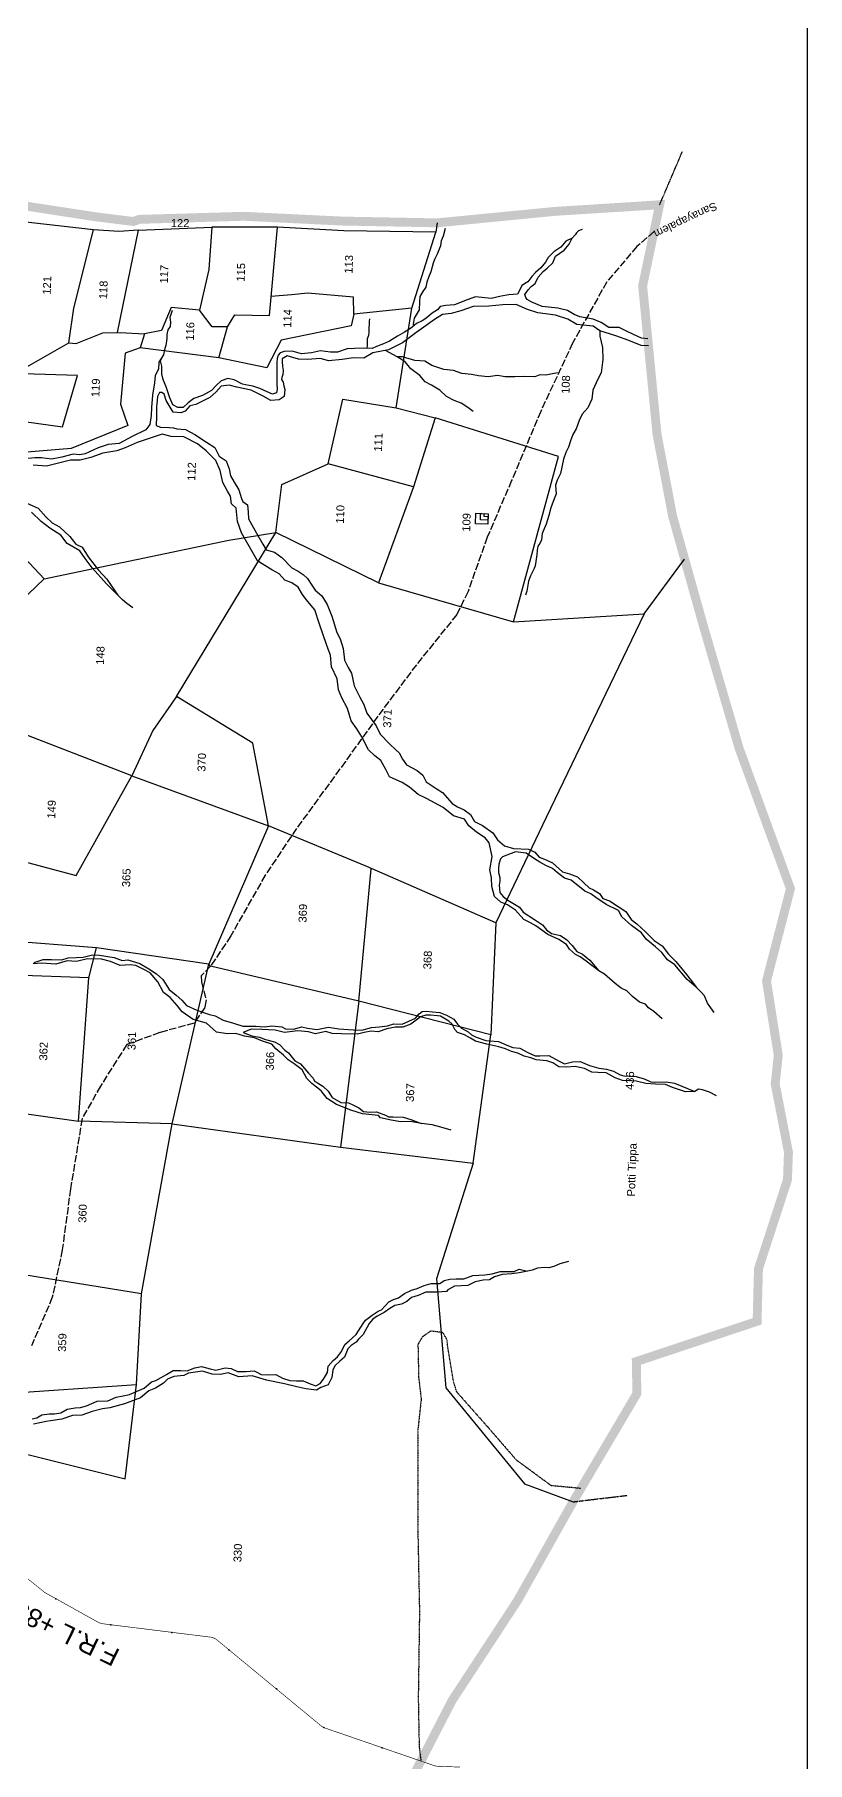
# Model space of a CAD drawing. Header units: inches. Extents: x 342704 to 348847, y 1587316 to 1596013.
# Drawn here: x 347589 to 348847, y 1591597 to 1594408 of the extents above; entities that cross this region are included whole.
import ezdxf

# ---------------------------------------------------------------- set-up
doc = ezdxf.new("R2010")
doc.units = ezdxf.units.IN
doc.header["$MEASUREMENT"] = 0
for name, pattern in [('ACAD_ISO02W100', [15, 12, -3]), ('ACAD_ISO03W100', [30, 12, -18]), ('ACAD_ISO07W100', [3, 0, -3]), ('BORDER', [1.75, 0.5, -0.25, 0.5, -0.25, 0, -0.25])]:
    doc.linetypes.add(name, pattern=pattern)
for name, color, linetype in [('BLOCK', 7, 'Continuous'), ('C LINE COO', 6, 'Continuous'), ('CARTTRACK', 30, 'ACAD_ISO02W100'), ('NALA', 4, 'Continuous'), ('SQUAREWELL', 5, 'Continuous'), ('SURVEY_BND', 7, 'Continuous'), ('SURVEY_NO', 7, 'Continuous')]:
    doc.layers.add(name, color=color, linetype=linetype)
doc.layers.add('FOOTPATH', color=150, linetype='ACAD_ISO07W100', lineweight=30)
doc.layers.add('VILL_BOUNDARY', color=6, linetype='BORDER', lineweight=30)
doc.styles.get("Standard").update_dxf_attribs({"font": 'arial.ttf'})

msp = doc.modelspace()

# ---------------------------------------------------------------- linework, layer by layer
at = {"layer": 'BLOCK', "color": 1, "const_width": 1}
msp.add_lwpolyline([(347498.6, 1592297.4), (347503.4, 1592202.1, -0.114205), (347501.8, 1592193.2), (347483.8, 1592151.2, 0.074991), (347482.3, 1592145.4), (347474.1, 1592067.8, 0.107218), (347475, 1592059.3), (347509.8, 1591955, 0.144571), (347516.2, 1591945.8), (347605.3, 1591874.5, 0.041935), (347608.1, 1591872.6), (347693.2, 1591825.3, 0.096147), (347700.5, 1591823), (347875.9, 1591801.2, -0.142459), (347886.1, 1591796.7), (348055.8, 1591656.7, 0.089781), (348062.1, 1591653.3), (348238.9, 1591592.4, 0.072728), (348244.6, 1591591.3), (348281.6, 1591589.8)], format="xyb", dxfattribs=at)
at = {"layer": 'BLOCK', "color": 2}
for p in [(347624.1, 1591863.8), (347713.6, 1591821.3), (347812.8, 1591809), (347905.5, 1591780.7), (347982.7, 1591717.1), (348060.2, 1591654), (348154.7, 1591621.4)]:
    msp.add_point(p, dxfattribs=at)
at = {"layer": 'C LINE COO', "color": 0}
msp.add_lwpolyline([(348846.6, 1587316.4), (348846.6, 1596013.3), (342704, 1596013.3), (342704, 1587316.4), (348846.6, 1587316.4)], dxfattribs=at)
at = {"layer": 'CARTTRACK'}
msp.add_lwpolyline([(348597, 1594087.5), (348569, 1594063), (348520, 1594005.6), (348464.6, 1593906.1), (348412.7, 1593794.9), (348365.4, 1593682.5), (348325.7, 1593590.5), (348294.5, 1593502), (348276.2, 1593464.6), (348210.5, 1593382.9), (348147.6, 1593299.1), (348095, 1593225.5), (348015.6, 1593116.7), (347964.7, 1593040.8), (347908.6, 1592941.9), (347875.6, 1592892.5), (347860.5, 1592877.1), (347860.9, 1592867.1), (347868.5, 1592837.6), (347866.3, 1592825.2), (347848.9, 1592799.8), (347793, 1592784.7), (347739.3, 1592765), (347696.7, 1592697.7), (347666.8, 1592644.6), (347647.8, 1592530.4), (347634.5, 1592431.3), (347618.3, 1592354.1), (347584.6, 1592275.2)], dxfattribs=at)
at = {"layer": 'FOOTPATH', "ltscale": 0.002}
msp.add_lwpolyline([(348478.2, 1592043), (348429.8, 1592047.6), (348373.5, 1592088.9), (348329, 1592140.4), (348276.3, 1592199.9), (348271, 1592216.4), (348261.5, 1592273.5), (348260.2, 1592285.5), (348253.7, 1592296.4), (348233.8, 1592299.2), (348220.2, 1592289.5), (348213, 1592277.4), (348214.1, 1592223.9), (348218.3, 1592188.3), (348212.7, 1592136.9), (348212.7, 1592041.6), (348213, 1591966.6), (348215.5, 1591842.2), (348213.5, 1591702.2), (348215, 1591623.6), (348217.8, 1591599.5)], dxfattribs=at)
at = {"layer": 'NALA'}
for points in [[(348257.1, 1594092.6), (348253.9, 1594079.8), (348250.7, 1594072.4), (348249.6, 1594064.4), (348244.5, 1594051), (348240, 1594042.3), (348237.6, 1594036.3), (348234, 1594021.9), (348230.3, 1594012.8), (348227.4, 1594005.5), (348225.8, 1593997), (348221.2, 1593990), (348216.3, 1593981.7), (348215.4, 1593973.4), (348214.8, 1593960.3), (348207, 1593946.5), (348205.3, 1593937), (348205.9, 1593934)], [(348480.3, 1594091.1), (348474.2, 1594088.5), (348471.1, 1594085.4), (348468.6, 1594082.3), (348463.9, 1594076.7)], [(348586.8, 1593913.3), (348576.4, 1593914), (348563.5, 1593920.1), (348550.9, 1593926.3), (348540.1, 1593931.5), (348523.7, 1593931.7), (348511.2, 1593939.7), (348498.2, 1593945), (348476.5, 1593948.8), (348466.9, 1593952.4), (348456.3, 1593958.9), (348440.4, 1593962.7), (348415, 1593965.4), (348398.5, 1593972.9), (348390.9, 1593977.3), (348388.4, 1593980.4), (348387.1, 1593984.9), (348392.1, 1593992.6), (348397.1, 1593998.2), (348403.8, 1594003.2), (348408.6, 1594013.6), (348416.9, 1594022.8), (348423.3, 1594028.1), (348432.2, 1594036.7), (348436.8, 1594047.5), (348450.7, 1594057.1), (348459.1, 1594067.3), (348463.9, 1594076.7), (348453.6, 1594071.8), (348445.4, 1594061.9), (348434.2, 1594054.8), (348424.7, 1594045.2), (348420.6, 1594037.8), (348413.1, 1594028.5), (348404, 1594021.1), (348398.1, 1594014.5), (348392, 1594005.6), (348382.1, 1593999.8), (348377.5, 1593990.6), (348374.9, 1593985.7), (348360.7, 1593984.5), (348348.4, 1593982.2), (348332.1, 1593978.8), (348306.9, 1593981.2), (348293.2, 1593976.4), (348272.6, 1593968.3), (348258.6, 1593967.4), (348249.4, 1593965.4), (348244.6, 1593960.4), (348236.2, 1593954.6), (348229, 1593949.1), (348224, 1593945.3), (348219.8, 1593942.6), (348210.6, 1593938.1), (348201.1, 1593930), (348191.2, 1593923.9), (348179.6, 1593917.6), (348166.8, 1593909.4), (348157, 1593905.1), (348145.4, 1593900.8), (348138.6, 1593897.5), (348124.4, 1593897.9), (348109.6, 1593897.1), (348097.9, 1593896.8), (348082, 1593891.4), (348070.8, 1593891.2), (348054.5, 1593893.4), (348039.7, 1593890.2), (348023.4, 1593888.6), (348008.5, 1593893.1), (347995.2, 1593892.2), (347989, 1593890.1), (347985.4, 1593886.5), (347984, 1593881), (347983.7, 1593874.7), (347983.5, 1593868.5), (347983.3, 1593862.4), (347983.6, 1593839.4), (347984.3, 1593831.1), (347982.8, 1593825.3), (347976.5, 1593823.1), (347967.5, 1593826.6), (347955.7, 1593832.4), (347944.7, 1593836.2), (347932.7, 1593838.4), (347927.4, 1593839.1), (347914, 1593846.2), (347903.9, 1593848.4), (347893.1, 1593844.9), (347884.9, 1593836.9), (347877, 1593829.1), (347862.8, 1593821), (347848.6, 1593816.1), (347839, 1593808.9), (347831.2, 1593801.5), (347822.5, 1593801.6), (347814.4, 1593805.5), (347809.7, 1593817.1), (347803.6, 1593834.8), (347799.1, 1593845.4), (347796.2, 1593854.9), (347796.5, 1593868.5), (347794.5, 1593877.4), (347799.3, 1593887.1), (347791.6, 1593875.3), (347790.8, 1593863.5), (347785.6, 1593853.6), (347784.3, 1593841.6), (347781, 1593821.2), (347779.7, 1593801.1), (347779.1, 1593788.2), (347777, 1593773.8), (347770.4, 1593765), (347748.4, 1593754.1), (347727.1, 1593742.7), (347708.9, 1593741), (347693.1, 1593735.8), (347671.9, 1593725.8), (347663, 1593724.4), (347652, 1593725.5), (347633.6, 1593720.8), (347616.7, 1593717.4), (347600.8, 1593719.5), (347589.8, 1593719.6), (347572.9, 1593717.8)], [(348588, 1593901.6), (348576, 1593902.1), (348555.8, 1593910.3), (348535.1, 1593917.9), (348509.1, 1593926.3), (348498.2, 1593933.5), (348471.3, 1593936.2), (348456.9, 1593945.2), (348436.5, 1593951.6), (348408.2, 1593955.1), (348391.1, 1593960.5), (348373, 1593969.1), (348351.2, 1593968.5), (348328.2, 1593966.4), (348302.8, 1593965.9), (348282.6, 1593958.4), (348266.8, 1593954), (348252.9, 1593952.4), (348240.1, 1593944.3), (348222.5, 1593932.1), (348209.6, 1593922.8), (348188, 1593906.5), (348165.3, 1593895.1), (348139.9, 1593890.3), (348125.2, 1593881.7), (348108.4, 1593882.3), (348089.7, 1593879.3), (348067.8, 1593877.1), (348054.7, 1593880.8), (348033.3, 1593879.3), (348018.8, 1593879.8), (348000.1, 1593885.2), (347992.2, 1593880.5), (347992.1, 1593876), (347992.5, 1593867.8), (347993.6, 1593861.4), (347993.4, 1593855.2), (347991.4, 1593850.3), (347991.3, 1593846.9), (347993.6, 1593842.5), (347995, 1593836.8), (347996.4, 1593830.6), (347995.4, 1593819.2), (347987.5, 1593813.6), (347973.8, 1593812.7), (347961.3, 1593819.9), (347941.7, 1593829.5), (347918.2, 1593834.2), (347905.8, 1593837.6), (347893.2, 1593835.8), (347884.8, 1593827), (347874.4, 1593817.6), (347851.7, 1593806.1), (347841.9, 1593803.9), (347834.6, 1593795.5), (347827.2, 1593792.6), (347814.8, 1593793.7), (347803.7, 1593812.8), (347800.2, 1593823.1), (347796.2, 1593825.8), (347792.6, 1593825.7), (347789.2, 1593819), (347788.9, 1593812.6), (347788.5, 1593807), (347787.7, 1593803.4), (347787.5, 1593798.8), (347787.9, 1593790.4), (347787.6, 1593782), (347787, 1593777.2), (347787, 1593777.2), (347787.1, 1593772), (347787.1, 1593772), (347794.4, 1593769.3), (347808.4, 1593768.8), (347815.6, 1593768.5), (347820.6, 1593766.7), (347834.8, 1593765.8), (347850, 1593757.7), (347869.3, 1593745), (347882.9, 1593736.1), (347889.9, 1593722.4), (347901, 1593714.5), (347906.2, 1593701.4), (347907.9, 1593690.2), (347914.3, 1593679.7), (347921.8, 1593667.4), (347925.8, 1593653.1), (347928.3, 1593648.7), (347935.8, 1593642.8), (347937, 1593631.1), (347937.3, 1593620), (347950.3, 1593597.2), (347960.6, 1593578.9), (347966.4, 1593569.9), (347979.6, 1593566), (347991.8, 1593557.4), (348007.8, 1593540.7), (348018.4, 1593535), (348026.4, 1593529.5), (348033.4, 1593523.1), (348040.6, 1593512.4), (348046, 1593504.5), (348056.5, 1593494.8), (348065.1, 1593480.8), (348072.8, 1593462.2), (348081.2, 1593435.5), (348086.5, 1593424.9), (348091.2, 1593409.2), (348093.6, 1593390.2), (348099.7, 1593378.2), (348105.1, 1593369.3), (348109.4, 1593348.7), (348118.5, 1593330.2), (348125.1, 1593318.2), (348129.8, 1593304.2), (348145.2, 1593283.6), (348151.5, 1593269.8), (348166.9, 1593254.2), (348177.2, 1593244.4), (348182.7, 1593239.7), (348188, 1593229.5), (348194.5, 1593220), (348211.8, 1593210.7), (348220.8, 1593203.4), (348226.6, 1593192.7), (348242.8, 1593181.7), (348253.2, 1593175.2), (348268.8, 1593157.1), (348277.1, 1593152), (348288, 1593146.9), (348298.6, 1593139.2), (348305, 1593127.9), (348318.2, 1593121.5), (348334.6, 1593109.3), (348342.4, 1593098.3), (348353.8, 1593088.6), (348368.4, 1593083.8), (348392.8, 1593082.7), (348403.1, 1593078.2), (348410.3, 1593070), (348419, 1593066.5), (348432, 1593060.6), (348448.2, 1593045.9), (348459.6, 1593042.6), (348472.6, 1593037.8), (348482.7, 1593028.1), (348491.3, 1593020.3), (348498.6, 1593016.6), (348508.4, 1593010.8), (348513.8, 1593002.9), (348524.7, 1592998.9), (348538.9, 1592989.5), (348550.9, 1592981.3), (348560, 1592968.7), (348569.2, 1592961.6), (348582.9, 1592948.6), (348597.4, 1592934.4), (348610.3, 1592925.8), (348620.7, 1592912), (348632.3, 1592900), (348650, 1592879.1), (348666.1, 1592858.1), (348651.1, 1592871.2), (348630.6, 1592894.6), (348618.7, 1592903.2), (348609.8, 1592914.9), (348599.2, 1592924.1), (348584.5, 1592936.3), (348576.7, 1592946.8), (348560.5, 1592958.9), (348544.9, 1592973.1), (348539.5, 1592983.1), (348519, 1592992.7), (348502.2, 1593004.4), (348494.4, 1593010.4), (348484.6, 1593014.4), (348462.3, 1593032.5), (348451.6, 1593036), (348439.4, 1593045.1), (348431.7, 1593051.5), (348421.2, 1593056.4), (348411.2, 1593061.8), (348402.8, 1593067.3), (348389.1, 1593076.2), (348371.7, 1593078.6), (348350.8, 1593070.3), (348347.2, 1593067), (348344.4, 1593058.5), (348344.2, 1593051.4), (348344, 1593045.1), (348346.4, 1593036.8), (348346.2, 1593030.7), (348345, 1593024.4), (348346.4, 1593012.3), (348351.7, 1593005.9), (348359.2, 1593000), (348378.1, 1592988.7), (348384.1, 1592980.5), (348404, 1592967.5), (348415.7, 1592959.8), (348422.3, 1592951.6), (348430.2, 1592945.6), (348445.1, 1592942.4), (348455, 1592935.2), (348463.8, 1592926.3), (348471.3, 1592916.3), (348480.5, 1592911.9), (348492.6, 1592902.4), (348507.4, 1592885.1), (348486.7, 1592901), (348477.1, 1592908), (348469.3, 1592911.4), (348459.6, 1592920.2), (348454.7, 1592928.1), (348442.4, 1592936), (348424.5, 1592944.4), (348404.6, 1592958), (348396.3, 1592962.9), (348385.4, 1592968.5), (348371.5, 1592983.8), (348358.7, 1592992.4), (348347.7, 1592996.9), (348337.3, 1593006.1), (348333.2, 1593022.2), (348332.5, 1593036.5), (348329.8, 1593049.1), (348333.5, 1593070.8), (348328.7, 1593093.1), (348322.4, 1593101.5), (348308, 1593110.7), (348295.7, 1593121.1), (348288.6, 1593131.6), (348271.1, 1593137.2), (348254.3, 1593150.5), (348227, 1593165.4), (348213.6, 1593172), (348199.5, 1593183.6), (348187.1, 1593191.5), (348167, 1593200.7), (348160.7, 1593212.7), (348152.5, 1593227.1), (348142.8, 1593234.7), (348132.5, 1593244.6), (348121.6, 1593265.7), (348113.4, 1593278.8), (348104.3, 1593291.8), (348101.1, 1593302.6), (348098.5, 1593312), (348089.3, 1593328.9), (348083.6, 1593342.1), (348081.8, 1593360.1), (348072.2, 1593379.8), (348071, 1593398.5), (348066.8, 1593408), (348059.8, 1593428.2), (348052.2, 1593450.3), (348045.4, 1593472.2), (348031, 1593488.8), (348025, 1593497.2), (348018.1, 1593509.3), (348007.9, 1593516.3), (347996.5, 1593520.5), (347987.3, 1593530.6), (347975.1, 1593537.4), (347959.7, 1593547.1), (347952.3, 1593551.9), (347939, 1593574.9), (347926, 1593597.4), (347919.4, 1593616), (347917.4, 1593637.7), (347909.7, 1593644.5), (347908.3, 1593656.9), (347903.4, 1593665.3), (347895.5, 1593679.4), (347891.4, 1593698.9), (347884, 1593715.3), (347868.7, 1593731), (347854.6, 1593742), (347832.4, 1593753.5), (347811.7, 1593754.2), (347797.1, 1593757.9), (347774.3, 1593750.3), (347756.1, 1593744.6), (347736.7, 1593735.5), (347723, 1593730.8), (347700.4, 1593727.3), (347680.9, 1593720), (347663.7, 1593715.6), (347647.8, 1593715.5), (347608.9, 1593705.7), (347587.4, 1593707.8)], [(347813.2, 1593958.9), (347809.2, 1593947.8), (347810.4, 1593940.3), (347809.9, 1593932.9), (347806.4, 1593927.9), (347804.8, 1593920.2), (347804.3, 1593913.6), (347802.8, 1593902.4), (347801.2, 1593897.2), (347799.3, 1593887.1)], [(348134.1, 1593945.8), (348133.7, 1593941.4), (348133.6, 1593937), (348133.2, 1593930.8), (348132.9, 1593923.8), (348132.7, 1593918.7), (348130.5, 1593912.9), (348130.3, 1593907.2), (348130.2, 1593902.3), (348130, 1593897.7)], [(348509.1, 1593926.3), (348508.9, 1593917.5), (348513, 1593898.7), (348513.6, 1593879.6), (348511.3, 1593858), (348505.8, 1593847.2), (348497.7, 1593829.5), (348495.9, 1593814.7), (348489.4, 1593800.6), (348480, 1593790.7), (348475.4, 1593780.4), (348470.2, 1593766.4), (348464.9, 1593757.4), (348460.9, 1593747.4), (348458, 1593737), (348453.6, 1593728.4), (348449.8, 1593717.1), (348445, 1593694), (348439.3, 1593683.3), (348437, 1593674.8), (348437.8, 1593661), (348434.5, 1593652.6), (348429.3, 1593638), (348426.1, 1593625.8), (348421.7, 1593611.5), (348415.1, 1593596.3), (348414.1, 1593586.3), (348411.4, 1593580.4), (348408.2, 1593575.6), (348406.7, 1593569.4), (348406.4, 1593561.5), (348403.9, 1593544), (348402, 1593539.3), (348396.2, 1593527.5), (348393.1, 1593519), (348390, 1593502.8), (348388.2, 1593496)], [(348439.8, 1593857.9), (348421.1, 1593854.2), (348411.5, 1593854.6), (348403.1, 1593851.2), (348384.8, 1593851.9), (348370.5, 1593851.2), (348355.1, 1593851), (348342.2, 1593853.4), (348327.3, 1593851.2), (348311.5, 1593853.1), (348300.4, 1593855), (348284.5, 1593856.4), (348270.9, 1593861.3), (348255.1, 1593863.3), (348235.4, 1593869.8), (348224.4, 1593876.5), (348207.8, 1593877.7), (348187.9, 1593884), (348179.2, 1593883.7), (348160.2, 1593894.1)], [(348302.6, 1593794.7), (348294.2, 1593801.3), (348283.2, 1593808.4), (348272, 1593812.5), (348259.6, 1593819.3), (348248.7, 1593829.4), (348234.9, 1593837.8), (348224.7, 1593843), (348216.3, 1593853.2), (348201.3, 1593864.5), (348192, 1593875.9), (348179.2, 1593883.7)], [(347576.8, 1593645.9), (347595.2, 1593637.8), (347607.8, 1593623.7), (347618.1, 1593613.6), (347629.9, 1593607), (347647, 1593591.8), (347656.4, 1593579.2), (347667.1, 1593574.1), (347676.5, 1593558.7), (347693.5, 1593537), (347707.2, 1593522.2), (347725, 1593496.1), (347706.6, 1593514.7), (347683.2, 1593540.3), (347671.7, 1593555.5), (347662.8, 1593568.1), (347642.5, 1593580.2), (347632.3, 1593593.7), (347614.3, 1593605), (347600.2, 1593616.2), (347584.7, 1593631.3)], [(347749, 1593475.7), (347739.6, 1593482.3), (347732.5, 1593488.3), (347725, 1593496.1)], [(347588.7, 1592898.5), (347603.2, 1592903.3), (347617, 1592903.4), (347633.7, 1592902.7), (347644.3, 1592906.2), (347657.6, 1592906.7), (347668.4, 1592907.3), (347683.7, 1592910.8), (347694.9, 1592910.3), (347719.1, 1592906.9), (347732, 1592901.8), (347741.3, 1592903), (347760.8, 1592897.2), (347775.3, 1592888.4), (347787.9, 1592880.2), (347798.2, 1592871.2), (347808.1, 1592854.7), (347819.6, 1592845.5), (347829.1, 1592837.2), (347836.6, 1592828.7), (347853.2, 1592821.2), (347874.1, 1592813.9), (347883.1, 1592811.7), (347896.1, 1592804.7), (347912.8, 1592800), (347928, 1592795.3), (347938.2, 1592794.9), (347949.2, 1592795.3), (347963.7, 1592794.1), (347975.1, 1592795.8), (347991.6, 1592793.8), (347997.7, 1592790.9), (348010.8, 1592790.3), (348023.9, 1592793.9), (348033.2, 1592791.9), (348048.8, 1592789.6), (348067.5, 1592793.3), (348084.1, 1592790.8), (348108, 1592788.9), (348121.8, 1592788.6), (348137.7, 1592792.6), (348150.4, 1592794), (348163.5, 1592795.8), (348174, 1592798.8), (348187.1, 1592798.5), (348198, 1592802.9), (348208.9, 1592807.9), (348215.2, 1592814.9), (348219.9, 1592819), (348226.6, 1592819.7), (348236.8, 1592818.3), (348248.5, 1592817.2), (348259.5, 1592812.8), (348271.3, 1592806.3), (348277.3, 1592798.3), (348283.6, 1592792), (348294.7, 1592785.7), (348300.2, 1592781.2), (348307.7, 1592777), (348323.2, 1592771.9), (348344.2, 1592770.2), (348360.4, 1592762.8), (348367.2, 1592760.3), (348378.7, 1592759.3), (348391.6, 1592752.3), (348403.9, 1592746.9), (348411.3, 1592746.7), (348426.1, 1592747.1), (348441.9, 1592738.8), (348451.6, 1592733.9), (348464.2, 1592736.8), (348477.1, 1592737.4), (348492.1, 1592731.1), (348507.3, 1592726.9), (348519.6, 1592725), (348530.9, 1592721.9), (348541.7, 1592716), (348548, 1592714.5), (348567.8, 1592713.3), (348581.2, 1592709.3), (348591.6, 1592704.3), (348598.6, 1592704.2), (348617, 1592704.4), (348630.2, 1592702.4), (348663.6, 1592688.7), (348648.1, 1592688), (348627.3, 1592695.4), (348615.5, 1592700.3), (348599.2, 1592700.9), (348583.9, 1592701.9), (348568.1, 1592705.8), (348560.2, 1592705.9), (348545.9, 1592706.4), (348533.7, 1592711), (348519.4, 1592719), (348505.8, 1592719.5), (348495.9, 1592720.1), (348484, 1592726.1), (348468.7, 1592729.4), (348455.1, 1592728.6), (348442.3, 1592729.1), (348432.2, 1592735.2), (348422.7, 1592738.9), (348405.5, 1592740.5), (348396.8, 1592743.5), (348385.9, 1592746.1), (348375.7, 1592750.9), (348365, 1592754), (348355.3, 1592757.9), (348344.5, 1592761.5), (348325.3, 1592765.6), (348306.6, 1592770.4), (348298.3, 1592775.4), (348289, 1592780.9), (348277.2, 1592784.6), (348272.9, 1592789.5), (348268.8, 1592798.4), (348263.1, 1592803.2), (348249.8, 1592811.3), (348245, 1592811.8), (348233.7, 1592812.8), (348225.9, 1592813.1), (348217.4, 1592810.4), (348212.3, 1592806.5), (348201.2, 1592798.1), (348188.2, 1592793.2), (348176.1, 1592793.2), (348162.4, 1592790.8), (348148.2, 1592785.8), (348136.8, 1592786.8), (348125.8, 1592784.6), (348114.8, 1592782), (348088.9, 1592782.7), (348073.7, 1592783.1), (348063.2, 1592786.1), (348046.5, 1592782.8), (348034.8, 1592785.6), (348017.8, 1592787.3), (347996.1, 1592784.8), (347980.6, 1592788.5), (347959.1, 1592789.4), (347942, 1592790.4), (347928.8, 1592784.7), (347942.7, 1592779.3), (347955.1, 1592777.4), (347964.9, 1592773.1), (347979.6, 1592769.4), (347988, 1592765), (347996.5, 1592755.8), (348002.3, 1592751.4), (348008.6, 1592743.8), (348012.6, 1592738.5), (348022.2, 1592733.5), (348034.9, 1592718.5), (348042.5, 1592710.6), (348044.8, 1592705.8), (348049.6, 1592703.1), (348058.5, 1592697.5), (348066.9, 1592689.3), (348073.6, 1592679.1), (348087.5, 1592670.7), (348100, 1592670.6), (348107.1, 1592666.9), (348116.6, 1592662.1), (348124.7, 1592656.5), (348135.1, 1592654.9), (348145.7, 1592655.6), (348160.5, 1592650.3), (348165.1, 1592647.6), (348172.5, 1592647.4), (348189, 1592646.8), (348201.5, 1592643.3), (348215.4, 1592637.9), (348219, 1592636.8), (348200.1, 1592640.1), (348185.1, 1592639.5), (348169.2, 1592642.4), (348152.2, 1592645.9), (348148.7, 1592649.5), (348122.7, 1592652.4), (348103.6, 1592658.4), (348080.8, 1592667.5), (348065.4, 1592677.3), (348055.5, 1592690), (348040.5, 1592701.6), (348032.2, 1592709.9), (348024.9, 1592723.9), (348011.5, 1592734), (348002, 1592740.1), (347994.4, 1592747.7), (347982.1, 1592758.1), (347975.6, 1592765.9), (347960.1, 1592770.8), (347947, 1592776), (347930.7, 1592778.6), (347916.7, 1592783.1), (347903.3, 1592782.7), (347885.1, 1592785.3), (347868.9, 1592799.7), (347847.5, 1592805.9), (347829.7, 1592818.1), (347821.2, 1592828.4), (347809.9, 1592841.8), (347799.2, 1592850), (347789.8, 1592867), (347777.5, 1592881.6), (347765, 1592888.1), (347754.3, 1592893.7), (347744.7, 1592894.8), (347728.8, 1592893.9), (347712.8, 1592900.4), (347698.4, 1592904), (347675.6, 1592904.8), (347657.6, 1592900.2), (347642.2, 1592901.1), (347624.1, 1592896.1), (347601.1, 1592897.3), (347587.1, 1592896.2)], [(348610.1, 1592807.2), (348596.9, 1592818.7), (348588.3, 1592824.7), (348583.3, 1592830.8), (348573.6, 1592834.3), (348561.8, 1592843.2), (348552.9, 1592852.3), (348543.4, 1592856.8), (348533.6, 1592864.4), (348516.7, 1592879.7), (348507.4, 1592885.1)], [(348695, 1592817.2), (348683.9, 1592832.6), (348678.9, 1592844.3), (348673.6, 1592850.5), (348670.5, 1592853.5), (348666.1, 1592858.1)], [(348698.7, 1592681.9), (348687.5, 1592687.6), (348675.7, 1592691.3), (348669.4, 1592692.7), (348663.6, 1592688.7)], [(348266.8, 1592626), (348250.2, 1592630.5), (348236.3, 1592634.5), (348219, 1592636.8)], [(347585.3, 1592156.2), (347593, 1592157.9), (347601.1, 1592162.6), (347613.3, 1592164.7), (347621.9, 1592164.6), (347632.4, 1592166.2), (347642.7, 1592172), (347655.2, 1592174.4), (347664.4, 1592174.6), (347674.1, 1592177.5), (347691, 1592184.8), (347708.7, 1592185.6), (347722, 1592191.4), (347733.4, 1592193.5), (347743.9, 1592195.9), (347767.8, 1592206), (347779.6, 1592216.3), (347786.6, 1592218.6), (347803.9, 1592228.2), (347815.1, 1592234.7), (347827.2, 1592234.7), (347837.6, 1592234.6), (347850.1, 1592239.5), (347861, 1592241.2), (347874.9, 1592237.8), (347884.3, 1592235.5), (347899.3, 1592239.3), (347909.4, 1592238.1), (347919.4, 1592233.3), (347933.8, 1592233.5), (347946.7, 1592234.2), (347950.8, 1592232.3), (347957.8, 1592228.7), (347970.1, 1592228), (347981.8, 1592228.4), (347992.9, 1592222.4), (348004.8, 1592218.6), (348015.4, 1592218.4), (348026.5, 1592218.1), (348037.5, 1592213.2), (348047.1, 1592210.2), (348053.8, 1592214), (348059.6, 1592220.7), (348065.8, 1592231.9), (348067, 1592242.2), (348074.9, 1592251), (348082.4, 1592257.2), (348088.8, 1592265.7), (348094.2, 1592277.1), (348101.4, 1592283.4), (348112.4, 1592293.6), (348123.8, 1592311.4), (348127.9, 1592316.8), (348138.6, 1592324.9), (348148.4, 1592331.2), (348153.9, 1592333.5), (348159.7, 1592339.9), (348165.7, 1592346.4), (348173.2, 1592350.4), (348181.6, 1592353.2), (348191.1, 1592360.2), (348202.4, 1592365.8), (348211.6, 1592368.5), (348222.9, 1592373.2), (348234.4, 1592376.4), (348248.7, 1592376.7), (348255.6, 1592381.1), (348264.9, 1592383.6), (348275, 1592384.1), (348287.9, 1592384), (348302.5, 1592389.5), (348321.8, 1592390.3), (348333.8, 1592392.4), (348346.7, 1592396), (348369.7, 1592395.9), (348377.8, 1592400), (348391.1, 1592396.5)], [(348391.1, 1592396.5), (348377.8, 1592393.6), (348365.5, 1592392.2), (348350, 1592390.9), (348337.6, 1592387.1), (348329.6, 1592382.3), (348319.1, 1592381.9), (348305.9, 1592379.1), (348294.1, 1592373.2), (348272.5, 1592371.9), (348261.6, 1592366.4), (348259.5, 1592363.6), (348244.3, 1592362.3), (348225.8, 1592362.6), (348213.2, 1592357), (348202.8, 1592353.6), (348195, 1592347.3), (348186.1, 1592342.8), (348175.5, 1592340.8), (348167.5, 1592335.9), (348158.2, 1592329.1), (348146.6, 1592323.4), (348139.6, 1592318.5), (348133.8, 1592311.4), (348124, 1592293.6), (348116.4, 1592285.9), (348112.5, 1592281.2), (348104.2, 1592275.8), (348099.2, 1592270.4), (348093.8, 1592256.9), (348086.1, 1592250.1), (348077.8, 1592242.4), (348074.8, 1592235.5), (348072.7, 1592223.3), (348066.8, 1592211.7), (348054.8, 1592207.2), (348047.9, 1592202.7), (348030.6, 1592204.9), (348016, 1592208.6), (347996, 1592213.5), (347966.6, 1592219.4), (347943.4, 1592226), (347921.7, 1592224.7), (347904.3, 1592230.9), (347891.9, 1592228.7), (347878.1, 1592229.2), (347862.6, 1592233.6), (347839.9, 1592230.7), (347832.2, 1592226.9), (347816.2, 1592225.4), (347805.7, 1592220.6), (347799.4, 1592214.2), (347786.3, 1592206.4), (347775.3, 1592201.8), (347761.6, 1592190.3), (347735.7, 1592180.9), (347712, 1592174.2), (347699.7, 1592172.6), (347683.1, 1592168.5), (347666.1, 1592162.5), (347651.3, 1592161.7), (347633.6, 1592155.9), (347615.5, 1592153.2), (347608.4, 1592151.9), (347587.8, 1592147.4)], [(348458.1, 1592412.5), (348443.9, 1592408.2), (348434, 1592404.1), (348426, 1592401.8), (348419, 1592402.3), (348407.4, 1592401.6), (348398.8, 1592398.2), (348391.1, 1592396.5)]]:
    msp.add_lwpolyline(points, dxfattribs=at)
at = {"layer": 'SQUAREWELL'}
for points in [[(348306.6, 1593612.3), (348307.2, 1593629.3), (348327.2, 1593628.6), (348326.6, 1593611.5)], [(348314.7, 1593618.7), (348315, 1593629), (348327.2, 1593628.6), (348326.9, 1593618.2)], [(348320.9, 1593623.8), (348321, 1593628.8), (348327.2, 1593628.6), (348327.1, 1593623.5)]]:
    msp.add_lwpolyline(points, close=True, dxfattribs=at)
at = {"layer": 'SURVEY_BND'}
for points in [[(347572.9, 1593865.2), (347645.2, 1593906.6), (347653.2, 1593963.1), (347685.3, 1594090.5), (347556.5, 1594104.8)], [(347724.5, 1593923.4), (347758.7, 1594090), (347726.6, 1594087.8), (347685.3, 1594090.5)], [(347758.7, 1594090), (347878, 1594094.8), (347872.9, 1594025.8), (347857.9, 1593959.9), (347811.6, 1593964), (347795.8, 1593926.8), (347768.3, 1593921.4)], [(347903.3, 1593932.4), (347915.2, 1593952), (347971.5, 1593951), (347984.4, 1594094.5), (347878, 1594094.8)], [(348203.1, 1593962.7), (348241.9, 1594086.7), (348092.7, 1594089), (347984.4, 1594094.5)], [(348244.3, 1594101.7), (348241.9, 1594086.7)], [(348108.9, 1593953), (348108, 1593980.9), (348033.8, 1593987.2), (348007.3, 1593984.7), (347974.3, 1593981.9)], [(347418.2, 1593462.2), (347430.5, 1593566.7), (347433.2, 1593570.5), (347532.5, 1593599.9), (347558.1, 1593727.3), (347553, 1593781.5), (347634.8, 1593770.1), (347659.2, 1593853.2), (347571.6, 1593856.3), (347552.7, 1593831.1), (347511.4, 1593839), (347507.5, 1593837.6), (347492, 1593797.3), (347342.4, 1593802.2), (347256.5, 1593839.4), (347140.2, 1593800.8), (347055.5, 1593821.1), (347060.3, 1593791.7), (346998, 1593794.6), (346976.2, 1593943.3)], [(347604.8, 1593522.5), (347905.2, 1593585.4), (347981.6, 1593598.1), (347991.6, 1593676.1), (348067, 1593709.5), (348090.9, 1593815), (348177.7, 1593800.9), (348203.1, 1593962.7), (348108.9, 1593953), (348104.6, 1593934.1), (347990.6, 1593910.8), (347967.3, 1593866.1), (347889.4, 1593882.3), (347761.3, 1593898.5)], [(347889.4, 1593882.3), (347903.3, 1593932.4), (347878.3, 1593932.5), (347857.9, 1593959.9)], [(347645.2, 1593906.6), (347656.9, 1593905.2), (347700.7, 1593922.7), (347728.4, 1593923.5), (347768.3, 1593921.4), (347761.3, 1593898.5), (347736.7, 1593889.9), (347729.1, 1593806.8), (347741.4, 1593772.3), (347648.8, 1593734.8), (347558.1, 1593727.3)], [(348177.7, 1593800.9), (348241.1, 1593784.4), (348206, 1593672.5), (348067, 1593709.5)], [(348148.8, 1593515.9), (348368.3, 1593452.5), (348441.9, 1593721.5), (348241.1, 1593784.4)], [(348206, 1593672.5), (348148.8, 1593515.9), (347981.6, 1593598.1)], [(347532.5, 1593599.9), (347604.8, 1593522.5), (347566.1, 1593485), (347522, 1593419.2)], [(348580.8, 1593465.7), (348421.4, 1593134.3), (348339.5, 1592963.3), (348129.7, 1593054.5), (347970.2, 1593121), (347944.3, 1593255.4), (347820.1, 1593331.3), (347981.6, 1593598.1)], [(348368.3, 1593452.5), (348580.8, 1593465.7), (348646.8, 1593554.8)], [(347820.1, 1593331.3), (347782, 1593275.8), (347747.7, 1593202.3), (347569.7, 1593271.1), (347520.5, 1593291.3)], [(347747.7, 1593202.3), (347970.2, 1593121), (347872.7, 1592895.7), (347690.1, 1592922.3), (347536.5, 1592934.4), (347458.5, 1592940.7), (347460.6, 1592977.6)], [(347492.3, 1593084.3), (347657, 1593040.2), (347747.7, 1593202.3)], [(348339.5, 1592963.3), (348331.5, 1592780.8), (348117, 1592835.6), (348137.2, 1593051.2)], [(347677.7, 1592873.7), (347555.9, 1592878), (347433.5, 1592941.3), (347362, 1592979.3)], [(347813.2, 1592636), (347661, 1592640.5), (347677.7, 1592873.7), (347690.1, 1592922.3)], [(347813.2, 1592636), (347872.7, 1592895.7)], [(348117, 1592835.6), (347875.6, 1592892.5), (347872.7, 1592895.7)], [(348117, 1592835.6), (348087.2, 1592598)], [(348302.9, 1592572), (348331.5, 1592780.8)], [(347553, 1592736.2), (347550, 1592656.4), (347661, 1592640.5)], [(347763.1, 1592359.6), (347538.2, 1592395.8), (347550, 1592656.4)], [(346775.8, 1591602.4), (346809.8, 1591717), (346840.5, 1591934.8), (346853.7, 1591980.4), (347091.6, 1591966.5), (347313.6, 1592006), (347344.9, 1592147.5), (347471.9, 1592124.7), (347736.9, 1592058.6), (347755.2, 1592211.9), (347763.1, 1592359.6), (347813.2, 1592636), (348087.2, 1592598), (348302.9, 1592572), (348243.4, 1592383.8), (348258.3, 1592206.8), (348386.6, 1592050.7), (348465.3, 1592021.3)], [(347533.2, 1592197.1), (347755.2, 1592211.9)]]:
    msp.add_lwpolyline(points, dxfattribs=at)
at = {"layer": 'VILL_BOUNDARY'}
for points in [[(348606.1, 1594131.1), (348643.3, 1594218)], [(348465.3, 1592021.3), (348553.3, 1592031.8)]]:
    msp.add_lwpolyline(points, dxfattribs=at)
at = {"layer": 'VILL_BOUNDARY', "color": 6, "linetype": 'ACAD_ISO03W100', "lineweight": -2, "ltscale": 3, "const_width": 14.5}
msp.add_lwpolyline([(347523.3, 1594137), (347689.2, 1594111.5), (347750.1, 1594103.9), (347759.5, 1594107.4), (347929.1, 1594112.4), (348090.2, 1594104.6), (348244.3, 1594101.7), (348436.1, 1594120.4), (348606.1, 1594131.1), (348578.5, 1593999.3), (348601.9, 1593757.7), (348627.4, 1593623.9), (348678.5, 1593441.9), (348735.5, 1593246.9), (348818.9, 1593018.7), (348780, 1592868.5), (348799.1, 1592747.6), (348794.1, 1592701), (348815.7, 1592590), (348814.1, 1592545.3), (348766.9, 1592400.4), (348764.7, 1592314.9), (348568.2, 1592249.5), (348569.2, 1592197.4), (348465.3, 1592021.3), (348374.8, 1591860.4), (348268.4, 1591697.9), (348183.5, 1591533)], dxfattribs=at)

# ---------------------------------------------------------------- texts
at = {"layer": 'BLOCK', "color": 1}
msp.add_text('F.R.L +85.000', height=30, rotation=153.9621, dxfattribs=at).set_placement((347730.2, 1591779.7))
at = {"layer": 'SURVEY_NO'}
for s, height, rotation, p in [('122', 13.02, 0.0209, (347811, 1594094.7)), ('Sanayapalem', 13.015, 205.4189, (348695.7, 1594135.9)), ('117', 13.02, 87.9733, (347806.1, 1594002.8)), ('115', 13.02, 87.9733, (347931, 1594005.9)), ('113', 13.02, 87.9733, (348106.5, 1594018.9)), ('121', 13.02, 87.9733, (347615.6, 1593984.7)), ('118', 13.02, 87.9733, (347707.3, 1593977.2)), ('116', 13.02, 87.9733, (347848.4, 1593909.9)), ('114', 13.02, 87.9733, (348006.8, 1593930.8)), ('119', 13.02, 87.9733, (347694.8, 1593818)), ('108', 13.02, 87.9733, (348459.4, 1593823.3)), ('111', 13.02, 87.9733, (348154.5, 1593729.4)), ('112', 13.02, 87.9733, (347850.8, 1593681.9)), ('110', 13.02, 87.9733, (348092.5, 1593612.2)), ('109', 13.02, 87.9733, (348297.9, 1593599.1)), ('148', 13.02, 87.9733, (347702.3, 1593382.6)), ('371', 13.02, 87.9733, (348169.4, 1593280.3)), ('370', 13.02, 87.9733, (347867.3, 1593208.8)), ('149', 13.02, 87.9733, (347623, 1593132.4)), ('365', 13.02, 87.9733, (347744.7, 1593021)), ('369', 13.02, 87.9733, (348031.7, 1592963.4)), ('368', 13.02, 87.9733, (348234.7, 1592887.3)), ('362', 13.02, 87.9733, (347609.9, 1592738.9)), ('361', 13.02, 87.9733, (347753.5, 1592755.7)), ('366', 13.02, 87.9733, (347978.4, 1592722.8)), ('436', 13.02, 87.9733, (348563.7, 1592691.1)), ('367', 13.02, 87.9733, (348206.3, 1592671.6)), ('Potti Tippa', 13.015, 87.9733, (348565.8, 1592517.7)), ('360', 13.02, 87.9733, (347673.4, 1592475.1)), ('359', 13.02, 87.9733, (347640.4, 1592265)), ('330', 13.02, 87.9733, (347925.8, 1591922.8))]:
    msp.add_text(s, height=height, rotation=rotation, dxfattribs=at).set_placement(p)

doc.saveas('drawing.dxf')
